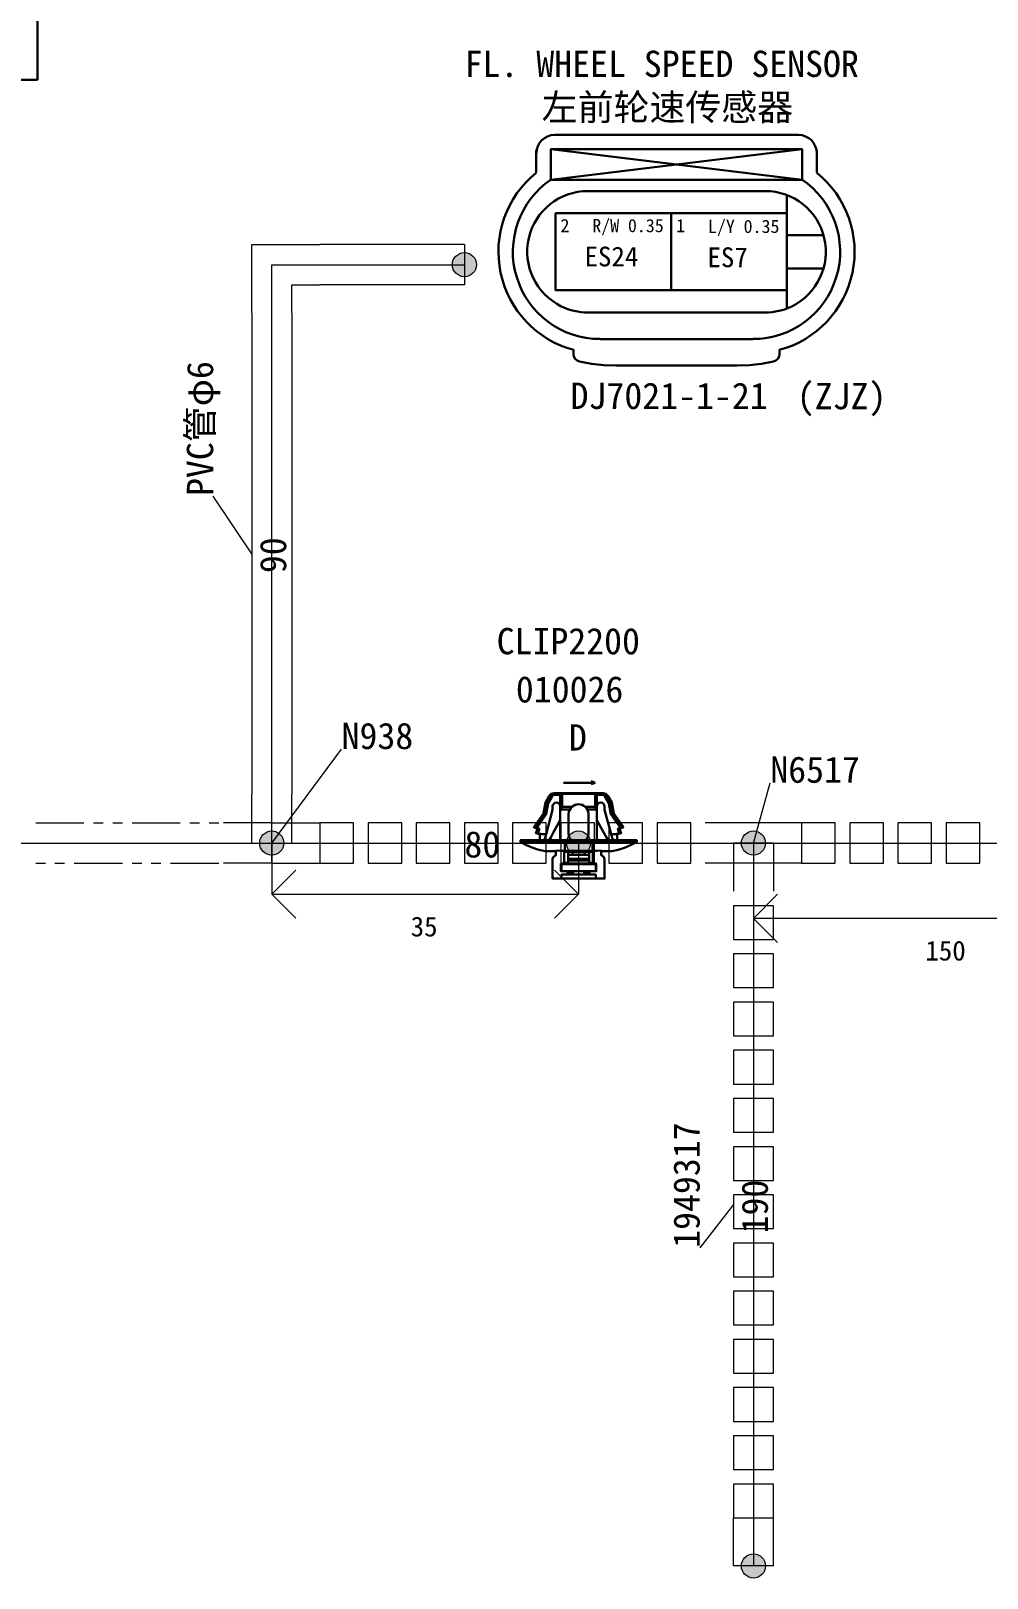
# Model space of a CAD drawing. Header units: millimetres. Extents: x 6 to 3615, y -854 to 0.
# Drawn here: x 1524.6 to 1623.8, y -641.4 to -480.9 of the extents above; entities that cross this region are included whole.
import ezdxf

# ---------------------------------------------------------------- set-up
doc = ezdxf.new("R2010")
doc.units = ezdxf.units.MM
doc.styles.add('4eff5b8b_Style', font='simfang.ttf')

msp = doc.modelspace()

# ---------------------------------------------------------------- hatches: boundary and pattern name
h = msp.add_hatch(color=256)
edge = h.paths.add_edge_path()
edge.add_arc((1569.56, -505.19), 1.25, 0, 360)
h = msp.add_hatch(color=256)
edge = h.paths.add_edge_path()
edge.add_arc((1569.56, -505.19), 1.25, 0, 360)
h = msp.add_hatch(color=256)
edge = h.paths.add_edge_path()
edge.add_arc((1549.56, -565.19), 1.25, 0, 360)
h = msp.add_hatch(color=256)
edge = h.paths.add_edge_path()
edge.add_arc((1549.56, -565.19), 1.25, 0, 360)
h = msp.add_hatch(color=256)
edge = h.paths.add_edge_path()
edge.add_arc((1581.4, -565.19), 1.25, 0, 360)
h = msp.add_hatch(color=256)
edge = h.paths.add_edge_path()
edge.add_arc((1581.4, -565.19), 1.25, 0, 360)
h = msp.add_hatch(color=256)
edge = h.paths.add_edge_path()
edge.add_arc((1599.56, -565.19), 1.25, 0, 360)
h = msp.add_hatch(color=256)
edge = h.paths.add_edge_path()
edge.add_arc((1599.56, -565.19), 1.25, 0, 360)
h = msp.add_hatch(color=256)
edge = h.paths.add_edge_path()
edge.add_arc((1599.56, -640.19), 1.25, 0, 360)
h = msp.add_hatch(color=256)
edge = h.paths.add_edge_path()
edge.add_arc((1599.56, -640.19), 1.25, 0, 360)

# ---------------------------------------------------------------- linework, layer by layer
at = {"linetype": 'Continuous', "lineweight": 0}
for p, q in [((1558.06, -563.11), (1554.56, -563.11)), ((1554.56, -563.11), (1554.56, -567.28)), ((1558.06, -567.28), (1558.06, -563.11)), ((1563.06, -563.11), (1559.56, -563.11)), ((1559.56, -563.11), (1559.56, -567.28)), ((1563.06, -567.28), (1563.06, -563.11)), ((1568.06, -563.11), (1564.56, -563.11)), ((1564.56, -563.11), (1564.56, -567.28)), ((1568.06, -567.28), (1568.06, -563.11)), ((1573.06, -563.11), (1569.56, -563.11)), ((1569.56, -563.11), (1569.56, -567.28)), ((1573.06, -567.28), (1573.06, -563.11)), ((1578.06, -563.11), (1574.56, -563.11)), ((1574.56, -563.11), (1574.56, -567.28)), ((1578.06, -567.28), (1578.06, -563.11)), ((1583.06, -563.11), (1579.56, -563.11)), ((1579.56, -563.11), (1579.56, -567.28)), ((1583.06, -567.28), (1583.06, -563.11)), ((1588.06, -563.11), (1584.56, -563.11)), ((1584.56, -563.11), (1584.56, -567.28)), ((1588.06, -567.28), (1588.06, -563.11)), ((1593.06, -563.11), (1589.56, -563.11)), ((1589.56, -563.11), (1589.56, -567.28)), ((1593.06, -567.28), (1593.06, -563.11)), ((1608.06, -563.11), (1604.56, -563.11)), ((1604.56, -563.11), (1604.56, -567.28)), ((1608.06, -567.28), (1608.06, -563.11)), ((1613.06, -563.11), (1609.56, -563.11)), ((1609.56, -563.11), (1609.56, -567.28)), ((1613.06, -567.28), (1613.06, -563.11)), ((1618.06, -563.11), (1614.56, -563.11)), ((1614.56, -563.11), (1614.56, -567.28)), ((1618.06, -567.28), (1618.06, -563.11)), ((1623.06, -563.11), (1619.56, -563.11)), ((1619.56, -563.11), (1619.56, -567.28)), ((1623.06, -567.28), (1623.06, -563.11)), ((1554.56, -567.28), (1558.06, -567.28)), ((1554.56, -567.28), (1554.56, -567.28)), ((1559.56, -567.28), (1563.06, -567.28)), ((1559.56, -567.28), (1559.56, -567.28)), ((1564.56, -567.28), (1568.06, -567.28)), ((1564.56, -567.28), (1564.56, -567.28)), ((1569.56, -567.28), (1573.06, -567.28)), ((1569.56, -567.28), (1569.56, -567.28)), ((1574.56, -567.28), (1578.06, -567.28)), ((1574.56, -567.28), (1574.56, -567.28)), ((1579.56, -567.28), (1583.06, -567.28)), ((1579.56, -567.28), (1579.56, -567.28)), ((1584.56, -567.28), (1588.06, -567.28)), ((1584.56, -567.28), (1584.56, -567.28)), ((1589.56, -567.28), (1593.06, -567.28)), ((1589.56, -567.28), (1589.56, -567.28)), ((1604.56, -567.28), (1608.06, -567.28)), ((1604.56, -567.28), (1604.56, -567.28)), ((1609.56, -567.28), (1613.06, -567.28)), ((1609.56, -567.28), (1609.56, -567.28)), ((1614.56, -567.28), (1618.06, -567.28)), ((1614.56, -567.28), (1614.56, -567.28)), ((1619.56, -567.28), (1623.06, -567.28)), ((1619.56, -567.28), (1619.56, -567.28)), ((1601.65, -571.69), (1597.48, -571.69)), ((1597.48, -571.69), (1597.48, -575.19)), ((1601.65, -575.19), (1601.65, -571.69)), ((1597.48, -575.19), (1601.65, -575.19)), ((1601.65, -575.19), (1601.65, -575.19)), ((1601.65, -576.69), (1597.48, -576.69)), ((1597.48, -576.69), (1597.48, -580.19)), ((1601.65, -580.19), (1601.65, -576.69)), ((1597.48, -580.19), (1601.65, -580.19)), ((1601.65, -580.19), (1601.65, -580.19)), ((1601.65, -581.69), (1597.48, -581.69)), ((1597.48, -581.69), (1597.48, -585.19)), ((1601.65, -585.19), (1601.65, -581.69)), ((1597.48, -585.19), (1601.65, -585.19)), ((1601.65, -585.19), (1601.65, -585.19)), ((1601.65, -586.69), (1597.48, -586.69)), ((1597.48, -586.69), (1597.48, -590.19)), ((1601.65, -590.19), (1601.65, -586.69)), ((1597.48, -590.19), (1601.65, -590.19)), ((1601.65, -590.19), (1601.65, -590.19)), ((1601.65, -591.69), (1597.48, -591.69)), ((1597.48, -591.69), (1597.48, -595.19)), ((1601.65, -595.19), (1601.65, -591.69)), ((1597.48, -595.19), (1601.65, -595.19)), ((1601.65, -595.19), (1601.65, -595.19)), ((1601.65, -596.69), (1597.48, -596.69)), ((1597.48, -596.69), (1597.48, -600.19)), ((1601.65, -600.19), (1601.65, -596.69)), ((1597.48, -600.19), (1601.65, -600.19)), ((1601.65, -600.19), (1601.65, -600.19)), ((1601.65, -601.69), (1597.48, -601.69)), ((1597.48, -601.69), (1597.48, -605.19)), ((1601.65, -605.19), (1601.65, -601.69)), ((1597.48, -605.19), (1601.65, -605.19)), ((1601.65, -605.19), (1601.65, -605.19)), ((1601.65, -606.69), (1597.48, -606.69)), ((1597.48, -606.69), (1597.48, -610.19)), ((1601.65, -610.19), (1601.65, -606.69)), ((1597.48, -610.19), (1601.65, -610.19)), ((1601.65, -610.19), (1601.65, -610.19)), ((1601.65, -611.69), (1597.48, -611.69)), ((1597.48, -611.69), (1597.48, -615.19)), ((1601.65, -615.19), (1601.65, -611.69)), ((1597.48, -615.19), (1601.65, -615.19)), ((1601.65, -615.19), (1601.65, -615.19)), ((1601.65, -616.69), (1597.48, -616.69)), ((1597.48, -616.69), (1597.48, -620.19)), ((1601.65, -620.19), (1601.65, -616.69)), ((1597.48, -620.19), (1601.65, -620.19)), ((1601.65, -620.19), (1601.65, -620.19)), ((1601.65, -621.69), (1597.48, -621.69)), ((1597.48, -621.69), (1597.48, -625.19)), ((1601.65, -625.19), (1601.65, -621.69)), ((1597.48, -625.19), (1601.65, -625.19)), ((1601.65, -625.19), (1601.65, -625.19)), ((1601.65, -626.69), (1597.48, -626.69)), ((1597.48, -626.69), (1597.48, -630.19)), ((1601.65, -630.19), (1601.65, -626.69)), ((1597.48, -630.19), (1601.65, -630.19)), ((1601.65, -630.19), (1601.65, -630.19)), ((1601.65, -631.69), (1597.48, -631.69)), ((1597.48, -631.69), (1597.48, -635.19)), ((1601.65, -635.19), (1601.65, -631.69)), ((1597.48, -635.19), (1601.65, -635.19)), ((1601.65, -635.19), (1601.65, -635.19))]:
    msp.add_line(p, q, dxfattribs=at)
at = {"linetype": 'Continuous', "lineweight": 30}
for points in [[(1525.25, -486.01), (1371.89, -486.01), (1371.73, -349.18), (1290.48, -349.18), (1290.48, -77.05), (1525.25, -77.05), (1525.25, -486.01)], [(1604.24, -491.72), (1578.91, -491.72)], [(1577.07, -493.22), (1577.07, -493.22), (1577.07, -493.22), (1577.07, -493.22), (1577.07, -493.22), (1577.07, -493.23), (1577.06, -493.23), (1577.06, -493.23), (1577.06, -493.24), (1577.06, -493.24), (1577.06, -493.24), (1577.05, -493.25), (1577.05, -493.25), (1577.05, -493.25), (1577.05, -493.26), (1577.05, -493.26), (1577.05, -493.26), (1577.05, -493.27), (1577.05, -493.27), (1577.05, -493.27), (1577.04, -493.27), (1577.04, -493.28), (1577.04, -493.28), (1577.04, -493.28), (1577.04, -493.29), (1577.04, -493.29), (1577.04, -493.29), (1577.04, -493.29), (1577.04, -493.3), (1577.04, -493.3), (1577.04, -493.3), (1577.03, -493.3), (1577.03, -493.31), (1577.03, -493.31), (1577.03, -493.31), (1577.03, -493.32), (1577.03, -493.32), (1577.03, -493.32), (1577.03, -493.32), (1577.03, -493.33), (1577.03, -493.33), (1577.03, -493.33), (1577.03, -493.33), (1577.03, -493.34), (1577.03, -493.34), (1577.03, -493.34), (1577.03, -493.34), (1577.03, -493.34), (1577.03, -493.35), (1577.03, -493.35), (1577.03, -493.35), (1577.03, -493.35), (1577.03, -493.36), (1577.03, -493.36), (1577.03, -493.36), (1577.03, -493.36), (1577.03, -493.37), (1577.03, -493.37), (1577.02, -493.37), (1577.02, -493.38)], [(1577.02, -495.63), (1577.02, -493.38)], [(1577.02, -493.41), (1577.04, -493.41)], [(1604.63, -493.22), (1578.52, -496.38)], [(1604.63, -496.38), (1578.52, -496.38), (1578.52, -493.22), (1604.63, -493.22), (1604.63, -496.38), (1578.52, -493.22)], [(1606.08, -493.22), (1606.08, -493.22), (1606.08, -493.22), (1606.09, -493.22), (1606.09, -493.22), (1606.09, -493.23), (1606.09, -493.23), (1606.09, -493.23), (1606.09, -493.23), (1606.09, -493.24), (1606.09, -493.24), (1606.1, -493.24), (1606.1, -493.25), (1606.1, -493.25), (1606.1, -493.25), (1606.1, -493.26), (1606.1, -493.26), (1606.1, -493.26), (1606.1, -493.27), (1606.11, -493.27), (1606.11, -493.27), (1606.11, -493.27), (1606.11, -493.28), (1606.11, -493.28), (1606.11, -493.28), (1606.11, -493.29), (1606.11, -493.29), (1606.11, -493.29), (1606.11, -493.29), (1606.11, -493.3), (1606.12, -493.3), (1606.12, -493.3), (1606.12, -493.3), (1606.12, -493.31), (1606.12, -493.31), (1606.12, -493.31), (1606.12, -493.32), (1606.12, -493.32), (1606.12, -493.32), (1606.12, -493.32), (1606.12, -493.33), (1606.12, -493.33), (1606.12, -493.33), (1606.12, -493.33), (1606.12, -493.34), (1606.12, -493.34), (1606.12, -493.34), (1606.12, -493.34), (1606.12, -493.35), (1606.13, -493.35), (1606.13, -493.35), (1606.13, -493.35), (1606.13, -493.35), (1606.13, -493.36), (1606.13, -493.36), (1606.13, -493.36), (1606.13, -493.36), (1606.13, -493.37), (1606.13, -493.37), (1606.13, -493.37), (1606.13, -493.38)], [(1606.13, -493.41), (1606.12, -493.41)], [(1606.13, -495.63), (1606.13, -493.38)], [(1582.38, -497.55), (1600.78, -497.55)], [(1603.03, -497.97), (1603.03, -502.12), (1606.83, -502.12)], [(1579.03, -499.85), (1579.03, -507.85), (1603.03, -507.85), (1603.03, -499.85), (1579.03, -499.85)], [(1591.03, -499.85), (1591.03, -507.85)], [(1603.03, -500.87), (1603.03, -502.12)], [(1603.03, -505.58), (1606.83, -505.58)], [(1603.03, -507.17), (1603.03, -505.91), (1603.03, -509.73)], [(1582.38, -510.15), (1600.78, -510.15)], [(1599.51, -512.91), (1583.64, -512.91)], [(1580.88, -514.47), (1580.88, -514.03)], [(1602.27, -514.47), (1602.27, -514.03)], [(1581.5, -515.24), (1582.75, -515.47), (1584.02, -515.61), (1585.29, -515.66)], [(1597.86, -515.66), (1585.29, -515.66)], [(1597.86, -515.66), (1599.14, -515.61), (1600.4, -515.47), (1601.66, -515.24)], [(1578.86, -560.02), (1578.58, -560.09), (1578.37, -560.3)], [(1578.5, -560.31), (1578.6, -560.19), (1578.73, -560.1), (1578.88, -560.04), (1579.03, -560.02)], [(1578.87, -560.02), (1579.51, -560.02)], [(1579.51, -560.19), (1579.03, -560.19), (1579.03, -560.02)], [(1579.54, -561.73), (1579.51, -561.91), (1579.51, -560.02), (1583.28, -560.02)], [(1579.69, -560.1), (1579.6, -560.04), (1579.56, -560.02), (1579.54, -560.02)], [(1582.1, -561.43), (1583.13, -561.43), (1583.13, -560.1), (1579.69, -560.1), (1579.69, -561.43), (1580.72, -561.43)], [(1579.84, -558.94), (1583.12, -558.94)], [(1582.71, -559.1), (1583.12, -558.95)], [(1582.72, -558.77), (1583.12, -558.94)], [(1583.26, -560.02), (1583.22, -560.04), (1583.13, -560.1)], [(1583.79, -560.02), (1583.28, -560.02), (1583.25, -560.02)], [(1583.3, -560.02), (1583.3, -561.91), (1583.28, -561.73)], [(1583.95, -560.02), (1583.79, -560.02), (1583.79, -560.19), (1583.3, -560.19)], [(1583.79, -560.02), (1583.94, -560.04), (1584.09, -560.1), (1584.22, -560.19), (1584.32, -560.31)], [(1584.45, -560.3), (1584.24, -560.09), (1583.96, -560.02)], [(1577.76, -562.14), (1576.75, -563.55), (1576.9, -563.55), (1577.9, -562.14), (1577.76, -562.14), (1577.96, -560.99)], [(1578.71, -561.39), (1578.71, -561.74), (1578.04, -564.27), (1577.87, -564.9), (1578.34, -564.9), (1578.52, -564.6), (1578.82, -564.06), (1579.51, -562.83), (1579.51, -561.91)], [(1578.26, -561.05), (1578.06, -562.21), (1577.97, -562.17), (1577.96, -562.17), (1577.91, -562.14), (1578.11, -560.99), (1578.17, -561.02), (1578.26, -561.05), (1578.65, -560.4), (1578.5, -560.31), (1578.37, -560.3)], [(1578.37, -560.3), (1577.96, -560.99), (1578.11, -560.99), (1578.5, -560.31)], [(1578.72, -560.31), (1578.65, -560.4)], [(1578.81, -560.24), (1578.71, -560.31)], [(1579.52, -561.39), (1579.48, -561.24), (1579.4, -561.11), (1579.27, -561.02), (1579.11, -560.99), (1578.96, -561.02), (1578.83, -561.11), (1578.74, -561.24), (1578.71, -561.39)], [(1578.92, -560.2), (1578.81, -560.24)], [(1579.03, -560.19), (1578.92, -560.2)], [(1580.5, -561.72), (1579.55, -561.72), (1579.57, -561.67)], [(1579.61, -561.58), (1579.56, -561.68)], [(1579.68, -561.44), (1579.6, -561.59)], [(1580.5, -561.72), (1580.41, -561.95), (1580.38, -562.2)], [(1580.59, -561.58), (1580.49, -561.73)], [(1580.72, -561.43), (1580.59, -561.57)], [(1580.72, -561.43), (1580.87, -561.32), (1581.04, -561.23)], [(1581.41, -561.17), (1581.04, -561.24)], [(1581.78, -561.24), (1581.41, -561.17)], [(1581.78, -561.23), (1581.95, -561.32), (1582.1, -561.43)], [(1582.23, -561.57), (1582.1, -561.43)], [(1582.33, -561.73), (1582.23, -561.58)], [(1582.32, -561.72), (1583.27, -561.72), (1583.25, -561.67)], [(1582.44, -562.2), (1582.41, -561.95), (1582.32, -561.72)], [(1583.2, -561.56), (1583.12, -561.42)], [(1583.25, -561.66), (1583.2, -561.56)], [(1584.11, -561.39), (1584.08, -561.24), (1583.99, -561.11), (1583.86, -561.02), (1583.71, -560.99), (1583.55, -561.02), (1583.42, -561.11), (1583.34, -561.24), (1583.3, -561.39)], [(1583.9, -560.2), (1583.79, -560.19)], [(1584.01, -560.24), (1583.9, -560.2)], [(1584.1, -560.31), (1584, -560.24)], [(1584.17, -560.4), (1584.1, -560.31)], [(1585.24, -564.27), (1584.78, -564.27), (1584.11, -561.74), (1584.11, -561.39)], [(1584.45, -560.3), (1584.32, -560.31), (1584.18, -560.4), (1584.56, -561.05), (1584.65, -561.02), (1584.71, -560.99), (1584.91, -562.14), (1584.86, -562.17), (1584.85, -562.17), (1584.76, -562.21), (1584.56, -561.05)], [(1584.45, -560.3), (1584.86, -560.99), (1584.71, -560.99), (1584.32, -560.31)], [(1585.06, -562.14), (1586.06, -563.55), (1585.92, -563.55), (1584.92, -562.14), (1585.06, -562.14), (1584.86, -560.99)], [(1578.04, -564.27), (1577.39, -564.27), (1576.99, -564.16), (1577.16, -563.72), (1577.35, -563.72), (1577.06, -563.6), (1578.06, -562.21)], [(1579.51, -562.83), (1579.51, -564.9)], [(1580.38, -562.2), (1580.38, -564.21)], [(1582.44, -564.21), (1582.44, -562.2)], [(1584.78, -564.27), (1584.95, -564.9), (1584.48, -564.9), (1584.3, -564.6), (1584, -564.06), (1583.3, -562.83), (1583.3, -561.91)], [(1583.3, -564.9), (1583.3, -562.83)], [(1586.06, -563.55), (1585.66, -563.72), (1585.47, -563.72), (1585.76, -563.6), (1584.76, -562.21)], [(1579.97, -564.9), (1575.38, -564.9), (1577.39, -564.9), (1577.39, -564.27)], [(1575.38, -564.9), (1575.38, -565.07), (1579.97, -565.07), (1579.97, -566.01), (1582.85, -566.01)], [(1577.16, -563.72), (1576.75, -563.55)], [(1576.97, -563.56), (1576.9, -563.55)], [(1577.06, -563.6), (1576.96, -563.56)], [(1576.99, -564.16), (1577.18, -564.16)], [(1577.35, -563.72), (1577.18, -564.16), (1577.58, -564.27)], [(1583.77, -566.37), (1583.77, -565.97), (1583.3, -566), (1582.85, -566.01), (1582.85, -565.07), (1579.97, -565.07), (1579.97, -564.9), (1582.85, -564.9)], [(1580.38, -564.21), (1580.45, -564.58), (1580.64, -564.9)], [(1582.18, -564.9), (1582.37, -564.58), (1582.44, -564.21)], [(1585.43, -564.27), (1585.43, -564.9), (1587.45, -564.9), (1587.45, -565.07), (1582.85, -565.07), (1582.85, -564.9), (1587.45, -564.9)], [(1585.64, -564.16), (1585.24, -564.27), (1585.43, -564.27), (1585.84, -564.16)], [(1585.66, -563.72), (1585.84, -564.16), (1585.64, -564.16), (1585.47, -563.72)], [(1585.86, -563.56), (1585.76, -563.6)], [(1585.92, -563.55), (1585.86, -563.57)], [(1575.41, -565.09), (1576.02, -565.42), (1576.65, -565.69), (1577.3, -565.9), (1577.97, -566.05)], [(1577.96, -566.05), (1579.05, -566.05)], [(1578.94, -566.53), (1578.78, -566.66), (1578.71, -566.86)], [(1578.94, -566.53), (1579.02, -566.47), (1579.06, -566.37)], [(1579.05, -566.37), (1579.05, -565.97), (1579.51, -566), (1579.97, -566.01)], [(1579.63, -568.12), (1579.57, -568.12), (1579.57, -567.32), (1579.92, -567.32), (1579.92, -566.11), (1582.9, -566.11), (1582.9, -567.32), (1583.25, -567.32), (1583.25, -568.12), (1583.19, -568.12), (1583.19, -567.32)], [(1580.32, -566.14), (1580.32, -566.43), (1582.5, -566.43)], [(1582.5, -566.84), (1580.32, -566.84), (1580.32, -566.43)], [(1582.5, -566.14), (1582.5, -566.43), (1582.5, -566.84), (1582.5, -567.32), (1582.49, -567.37)], [(1583.76, -566.37), (1583.8, -566.47), (1583.88, -566.53)], [(1583.77, -566.05), (1584.86, -566.05)], [(1584.11, -566.86), (1584.04, -566.66), (1583.88, -566.53)], [(1584.85, -566.05), (1585.52, -565.9), (1586.17, -565.69), (1586.8, -565.42), (1587.41, -565.09)], [(1579.63, -568.87), (1578.71, -568.87), (1578.71, -566.86)], [(1584.11, -566.86), (1584.11, -568.87), (1583.19, -568.87), (1583.19, -568.46), (1579.63, -568.46), (1579.63, -568.87), (1583.19, -568.87)], [(1583.19, -567.37), (1579.63, -567.37), (1579.63, -567.32)], [(1583.19, -568.12), (1579.63, -568.12), (1579.63, -567.37)], [(1580.32, -567.26), (1579.92, -567.26)], [(1580.84, -568.12), (1580.84, -568.29), (1580.26, -568.29), (1580.26, -568.12)], [(1580.26, -568.17), (1580.84, -568.17)], [(1580.32, -566.84), (1580.32, -567.01), (1582.5, -567.01)], [(1582.5, -567.32), (1580.32, -567.32), (1580.32, -567.01)], [(1580.33, -567.37), (1580.32, -567.32)], [(1582.56, -568.12), (1582.56, -568.29), (1581.98, -568.29), (1581.98, -568.12)], [(1581.98, -568.17), (1582.56, -568.17)], [(1582.9, -567.26), (1582.5, -567.26)], [(1580.84, -568.21), (1580.26, -568.21)], [(1582.56, -568.21), (1581.98, -568.21)]]:
    msp.add_lwpolyline(points, dxfattribs=at)
at = {"linetype": 'Continuous', "lineweight": 0}
for points in [[(1547.48, -503.11), (1554.56, -503.11)], [(1547.48, -510.19), (1547.48, -503.11)], [(1559.56, -503.11), (1554.56, -503.11)], [(1564.56, -503.11), (1559.56, -503.11)], [(1569.56, -503.11), (1564.56, -503.11)], [(1569.56, -503.11), (1569.56, -507.27)], [(1551.64, -507.27), (1554.56, -507.27)], [(1551.64, -510.19), (1551.64, -507.28)], [(1559.56, -507.27), (1554.56, -507.28)], [(1564.56, -507.27), (1559.56, -507.28)], [(1569.56, -507.27), (1564.56, -507.28)], [(1547.48, -510.19), (1547.48, -515.19)], [(1551.65, -510.19), (1551.64, -515.19)], [(1547.48, -515.19), (1547.48, -520.19)], [(1551.65, -515.19), (1551.64, -520.19)], [(1547.48, -520.19), (1547.48, -525.19)], [(1551.65, -520.19), (1551.64, -525.19)], [(1547.48, -525.19), (1547.48, -530.19)], [(1551.65, -525.19), (1551.64, -530.19)], [(1547.48, -530.19), (1547.48, -535.19)], [(1551.65, -530.19), (1551.64, -535.19)], [(1547.48, -535.19), (1547.48, -540.19)], [(1551.65, -535.19), (1551.64, -540.19)], [(1547.48, -540.19), (1547.48, -545.19)], [(1551.65, -540.19), (1551.64, -545.19)], [(1547.48, -545.19), (1547.48, -550.19)], [(1551.65, -545.19), (1551.64, -550.19)], [(1547.48, -550.19), (1547.48, -555.19)], [(1551.65, -550.19), (1551.64, -555.19)], [(1547.48, -555.19), (1547.48, -560.19)], [(1551.65, -555.19), (1551.64, -560.19)], [(1547.48, -565.19), (1547.48, -560.19)], [(1551.64, -565.19), (1551.65, -560.19)], [(1525.06, -563.11), (1529.56, -563.11)], [(1529.56, -563.11), (1530.06, -563.11)], [(1531.06, -563.11), (1532.06, -563.11)], [(1533.06, -563.11), (1534.06, -563.11)], [(1535.06, -563.11), (1539.56, -563.11)], [(1539.56, -563.11), (1540.06, -563.11)], [(1541.06, -563.11), (1542.06, -563.11)], [(1543.06, -563.11), (1544.06, -563.11)], [(1549.56, -563.11), (1544.56, -563.11)], [(1549.56, -567.28), (1549.56, -563.11)], [(1549.56, -567.28), (1549.56, -563.11)], [(1549.56, -563.11), (1554.56, -563.11)], [(1604.56, -563.11), (1594.56, -563.11)], [(1547.48, -565.19), (1551.64, -565.19)], [(1601.64, -565.19), (1597.48, -565.19)], [(1597.48, -565.19), (1597.48, -570.19)], [(1601.64, -565.19), (1601.65, -570.19)], [(1525.06, -567.28), (1526.06, -567.28)], [(1527.06, -567.28), (1528.06, -567.28)], [(1529.06, -567.28), (1529.56, -567.28)], [(1529.56, -567.28), (1534.06, -567.28)], [(1535.06, -567.28), (1536.06, -567.28)], [(1537.06, -567.28), (1538.06, -567.28)], [(1539.06, -567.28), (1539.56, -567.28)], [(1539.56, -567.28), (1544.06, -567.28)], [(1549.56, -567.28), (1544.56, -567.28)], [(1549.56, -567.28), (1554.56, -567.28)], [(1604.56, -567.28), (1594.56, -567.28)], [(1597.48, -640.19), (1597.48, -635.19)], [(1601.65, -640.19), (1601.64, -635.19)], [(1601.65, -640.19), (1597.48, -640.19)]]:
    msp.add_lwpolyline(points, dxfattribs=at)
at = {"linetype": 'Continuous', "lineweight": 13}
for points in [[(1549.56, -565.19), (1549.56, -505.19)], [(1549.56, -505.19), (1569.56, -505.19)], [(1547.48, -535.19), (1543.48, -529.19)], [(1549.56, -565.19), (1556.81, -555.44)], [(1599.56, -565.19), (1601.31, -558.94)], [(1249.56, -565.19), (1549.56, -565.19)], [(1549.56, -565.19), (1549.56, -570.5)], [(1549.56, -565.19), (1599.56, -565.19)], [(1581.4, -565.19), (1581.4, -570.5)], [(1599.56, -565.19), (1599.56, -573.01)], [(1599.56, -565.19), (1679.56, -565.19)], [(1599.56, -565.19), (1599.56, -640.19)], [(1549.56, -570.5), (1552.06, -568)], [(1581.4, -570.5), (1578.9, -568)], [(1549.56, -570.5), (1581.4, -570.5)], [(1549.56, -570.5), (1552.06, -573)], [(1581.4, -570.5), (1578.9, -573)], [(1599.56, -573.01), (1602.06, -570.51)], [(1639.76, -573.01), (1599.56, -573.01)], [(1599.56, -573.01), (1602.06, -575.51)], [(1597.48, -602.69), (1593.98, -607.19)]]:
    msp.add_lwpolyline(points, dxfattribs=at)
at = {"linetype": 'Continuous', "lineweight": 0}
for points in [[(1554.56, -567.28), (1558.06, -567.28), (1558.06, -563.11), (1554.56, -563.11), (1554.56, -567.28)], [(1559.56, -567.28), (1563.06, -567.28), (1563.06, -563.11), (1559.56, -563.11), (1559.56, -567.28)], [(1564.56, -567.28), (1568.06, -567.28), (1568.06, -563.11), (1564.56, -563.11), (1564.56, -567.28)], [(1569.56, -567.28), (1573.06, -567.28), (1573.06, -563.11), (1569.56, -563.11), (1569.56, -567.28)], [(1574.56, -567.28), (1578.06, -567.28), (1578.06, -563.11), (1574.56, -563.11), (1574.56, -567.28)], [(1579.56, -567.28), (1583.06, -567.28), (1583.06, -563.11), (1579.56, -563.11), (1579.56, -567.28)], [(1584.56, -567.28), (1588.06, -567.28), (1588.06, -563.11), (1584.56, -563.11), (1584.56, -567.28)], [(1589.56, -567.28), (1593.06, -567.28), (1593.06, -563.11), (1589.56, -563.11), (1589.56, -567.28)], [(1604.56, -567.28), (1608.06, -567.28), (1608.06, -563.11), (1604.56, -563.11), (1604.56, -567.28)], [(1609.56, -567.28), (1613.06, -567.28), (1613.06, -563.11), (1609.56, -563.11), (1609.56, -567.28)], [(1614.56, -567.28), (1618.06, -567.28), (1618.06, -563.11), (1614.56, -563.11), (1614.56, -567.28)], [(1619.56, -567.28), (1623.06, -567.28), (1623.06, -563.11), (1619.56, -563.11), (1619.56, -567.28)], [(1601.65, -575.19), (1601.65, -571.69), (1597.48, -571.69), (1597.48, -575.19), (1601.65, -575.19)], [(1601.65, -580.19), (1601.65, -576.69), (1597.48, -576.69), (1597.48, -580.19), (1601.65, -580.19)], [(1601.65, -585.19), (1601.65, -581.69), (1597.48, -581.69), (1597.48, -585.19), (1601.65, -585.19)], [(1601.65, -590.19), (1601.65, -586.69), (1597.48, -586.69), (1597.48, -590.19), (1601.65, -590.19)], [(1601.65, -595.19), (1601.65, -591.69), (1597.48, -591.69), (1597.48, -595.19), (1601.65, -595.19)], [(1601.65, -600.19), (1601.65, -596.69), (1597.48, -596.69), (1597.48, -600.19), (1601.65, -600.19)], [(1601.65, -605.19), (1601.65, -601.69), (1597.48, -601.69), (1597.48, -605.19), (1601.65, -605.19)], [(1601.65, -610.19), (1601.65, -606.69), (1597.48, -606.69), (1597.48, -610.19), (1601.65, -610.19)], [(1601.65, -615.19), (1601.65, -611.69), (1597.48, -611.69), (1597.48, -615.19), (1601.65, -615.19)], [(1601.65, -620.19), (1601.65, -616.69), (1597.48, -616.69), (1597.48, -620.19), (1601.65, -620.19)], [(1601.65, -625.19), (1601.65, -621.69), (1597.48, -621.69), (1597.48, -625.19), (1601.65, -625.19)], [(1601.65, -630.19), (1601.65, -626.69), (1597.48, -626.69), (1597.48, -630.19), (1601.65, -630.19)], [(1601.65, -635.19), (1601.65, -631.69), (1597.48, -631.69), (1597.48, -635.19), (1601.65, -635.19)]]:
    msp.add_lwpolyline(points, close=True, dxfattribs=at)
at = {"linetype": 'Continuous', "lineweight": 13}
for centre in [(1569.56, -505.19), (1569.56, -505.19), (1569.56, -505.19), (1569.56, -505.19), (1549.56, -565.19), (1549.56, -565.19), (1549.56, -565.19), (1549.56, -565.19), (1581.4, -565.19), (1581.4, -565.19), (1581.4, -565.19), (1581.4, -565.19), (1599.56, -565.19), (1599.56, -565.19), (1599.56, -565.19), (1599.56, -565.19), (1599.56, -640.19), (1599.56, -640.19), (1599.56, -640.19), (1599.56, -640.19)]:
    msp.add_circle(centre, 1.25, dxfattribs=at)
at = {"linetype": 'Continuous', "lineweight": 30}
for centre, radius, start, end in [((1578.92, -493.62), 1.89, 90, -180), ((1604.24, -493.62), 1.89, 0, 90), ((1583.64, -503.85), 10.55, 129, -105), ((1599.51, -503.85), 10.55, -75, 51), ((1583.64, -503.85), 9.05, 124, -90), ((1582.38, -503.85), 6.3, 90, -116), ((1599.51, -503.85), 9.05, -90, 56), ((1600.78, -503.85), 6.3, -64, 90), ((1582.38, -503.86), 6.29, -116, -90), ((1600.78, -503.86), 6.29, -90, -64), ((1581.67, -514.47), 0.786, -180, -103), ((1601.48, -514.47), 0.786, -77, 0)]:
    msp.add_arc(centre, radius, start, end, dxfattribs=at)

# ---------------------------------------------------------------- texts
at = {"linetype": 'Continuous', "style": '4eff5b8b_Style'}
for s, height, p in [('FL. WHEEL SPEED SENSOR', 2.7344, (1569.58, -485.72)), ('左前轮速传感器', 2.734, (1577.58, -490.22)), ('2', 1.37, (1579.53, -501.82)), ('R/W', 1.367, (1582.83, -501.82)), ('0.35', 1.367, (1586.53, -501.82)), ('1', 1.37, (1591.54, -501.82)), ('L/Y', 1.367, (1594.84, -501.9)), ('0.35', 1.367, (1598.54, -501.9)), ('ES24', 2.051, (1582.03, -505.37)), ('ES7', 2.051, (1594.79, -505.45)), ('DJ7021-1-21', 2.7344, (1580.58, -520.16)), ('(ZJZ)', 2.734, (1604.06, -520.19)), ('CLIP2200', 2.734, (1572.9, -545.61)), ('010026', 2.734, (1574.9, -550.61)), ('N938', 2.734, (1556.81, -555.44)), ('D', 2.73, (1580.41, -555.6)), ('N6517', 2.734, (1601.31, -558.94)), ('80', 2.734, (1569.56, -566.69)), ('35', 2.051, (1563.98, -574.88)), ('150', 2.051, (1617.41, -577.38))]:
    msp.add_text(s, height=height, dxfattribs=at).set_placement(p)
for s, p in [('PVC管φ6', (1543.48, -529.19)), ('90', (1551.06, -537.19)), ('1949317', (1593.98, -607.19)), ('190', (1601.06, -605.69))]:
    msp.add_text(s, height=2.734, rotation=-270, dxfattribs=at).set_placement(p)

doc.saveas('drawing.dxf')
